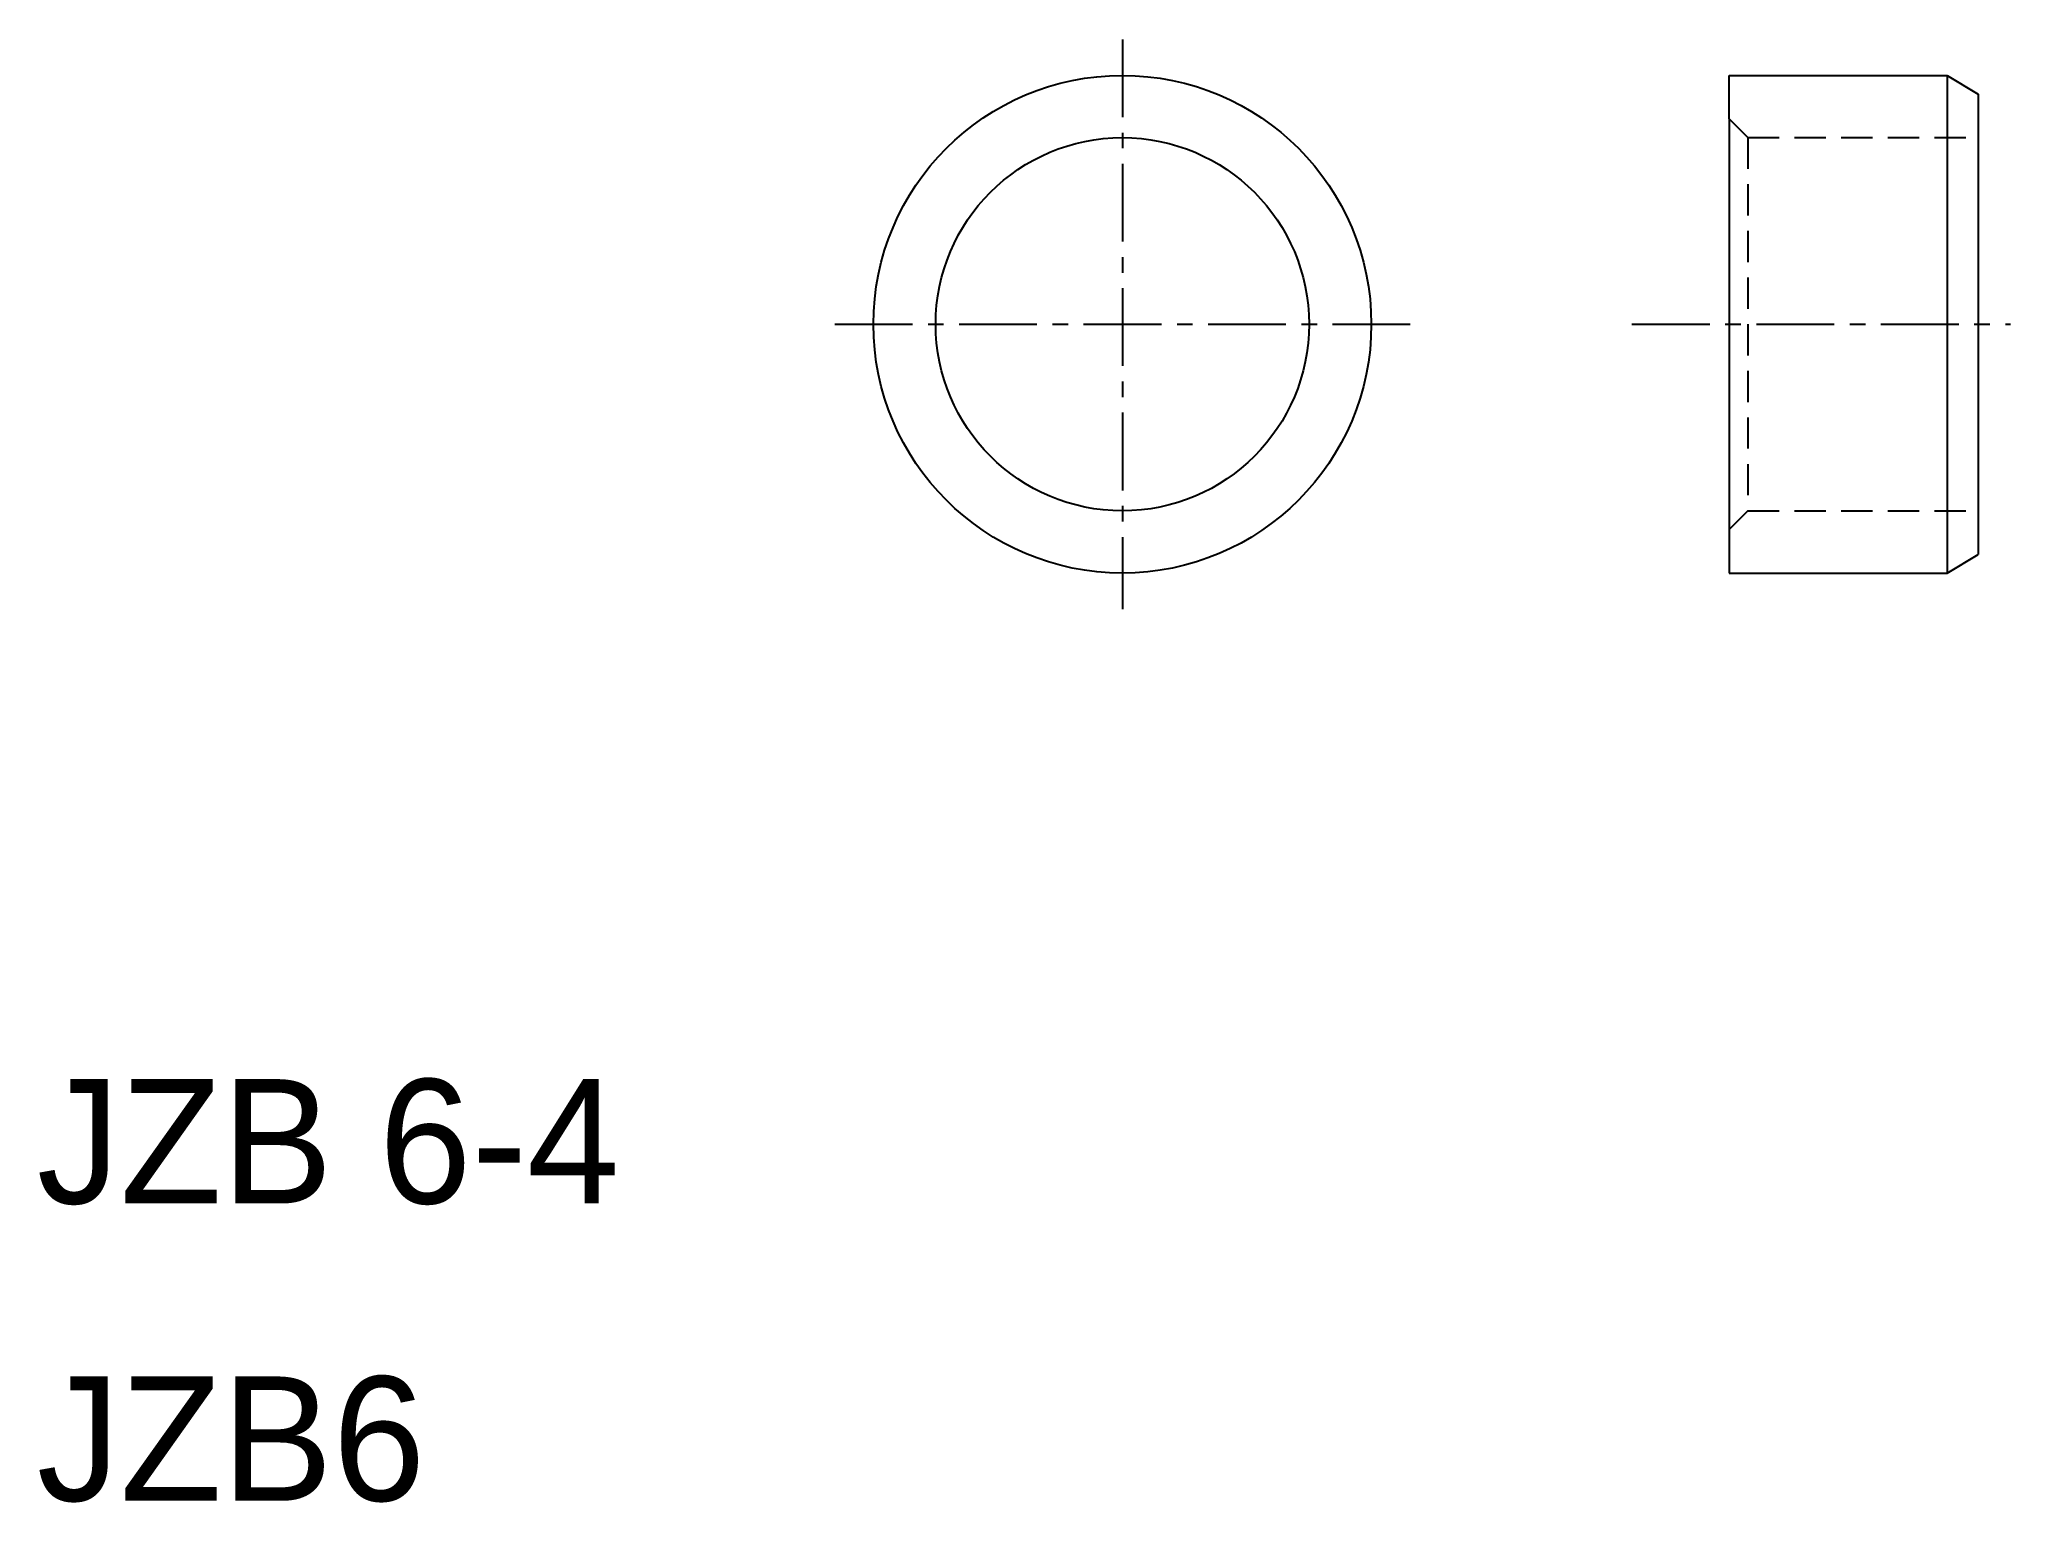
# Model space of a CAD drawing. Extents: x 10 to 41.7, y 10 to 33.5.
import ezdxf

# ---------------------------------------------------------------- set-up
doc = ezdxf.new("R2010")
doc.units = 0
doc.linetypes.add('CENTER', pattern=[2, 1.25, -0.25, 0.25, -0.25])
doc.linetypes.add('DASHED', pattern=[0.75, 0.5, -0.25])
doc.layers.get('0').update_dxf_attribs({"linetype": 'CONTINUOUS'})
doc.layers.add('CENTER', color=1, linetype='CENTER')

msp = doc.modelspace()

# ---------------------------------------------------------------- linework, layer by layer
at = {"color": 7, "linetype": 'CONTINUOUS'}
for p, q in [((37.197, 32.915), (40.697, 32.915)), ((37.197, 32.215), (37.197, 32.915)), ((40.697, 32.915), (40.697, 24.915)), ((40.697, 32.915), (41.197, 32.615)), ((41.197, 32.615), (41.197, 25.215)), ((37.197, 32.215), (37.197, 25.615)), ((37.197, 25.615), (37.197, 24.915)), ((40.697, 24.915), (41.197, 25.215)), ((37.197, 24.915), (40.697, 24.915))]:
    msp.add_line(p, q, dxfattribs=at)
at = {"color": 3, "linetype": 'DASHED'}
for p, q in [((37.497, 31.915), (37.197, 32.215)), ((37.497, 31.915), (37.497, 25.915)), ((37.497, 31.915), (41.197, 31.915)), ((37.497, 25.915), (37.197, 25.615)), ((37.497, 25.915), (41.197, 25.915))]:
    msp.add_line(p, q, dxfattribs=at)
at = {"color": 7, "linetype": 'CONTINUOUS'}
for radius in [4, 3]:
    msp.add_circle((27.444, 28.915), radius, dxfattribs=at)
at = {"layer": 'CENTER', "color": 1, "linetype": 'CENTER'}
for p, q in [((27.444, 33.494), (27.444, 24.335)), ((22.822, 28.914), (32.067, 28.915)), ((35.633, 28.915), (41.717, 28.915))]:
    msp.add_line(p, q, dxfattribs=at)

# ---------------------------------------------------------------- texts
at = {"color": 7, "linetype": 'CONTINUOUS'}
for s, p in [('JZB 6-4', (10, 14.78)), ('JZB6', (10, 10))]:
    msp.add_text(s, height=2, dxfattribs=at).set_placement(p)

doc.saveas('drawing.dxf')
